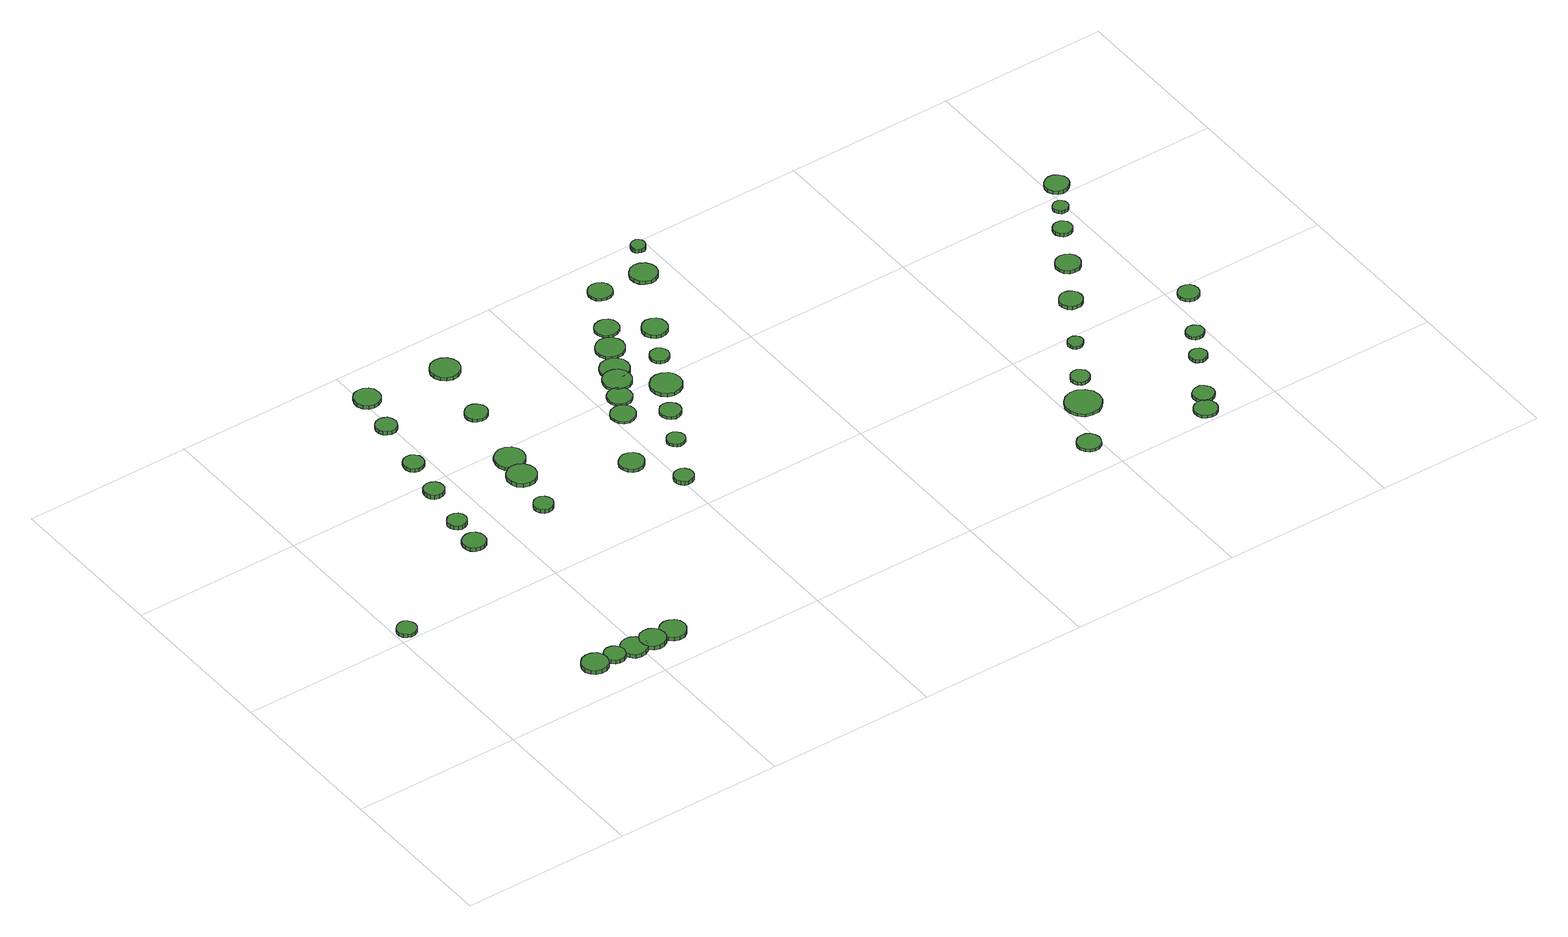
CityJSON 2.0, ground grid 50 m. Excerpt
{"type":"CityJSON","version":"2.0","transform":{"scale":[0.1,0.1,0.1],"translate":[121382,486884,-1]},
"CityObjects":{
"tree1":{"type":"SolitaryVegetationObject","attributes":{"function":"something"},"geometry":[{"type":"MultiSurface","lod":"1","boundaries":[[[0,1,2,3,4,5,6,7,8,9,10,11,12,13,14]],[[15,16,17,18,19,20,21,22,23,24,25,26,27,28,29]],[[0,29,28,1]],[[1,28,27,2]],[[2,27,26,3]],[[3,26,25,4]],[[4,25,24,5]],[[5,24,23,6]],[[6,23,22,7]],[[7,22,21,8]],[[8,21,20,9]],[[9,20,19,10]],[[10,19,18,11]],[[11,18,17,12]],[[12,17,16,13]],[[13,16,15,14]],[[14,15,29,0]]]}]},
"tree2":{"type":"SolitaryVegetationObject","attributes":{"function":"something"},"geometry":[{"type":"MultiSurface","lod":"1","boundaries":[[[30,31,32,33,34,35,36,37,38,39,40,41,42,43,44]],[[45,46,47,48,49,50,51,52,53,54,55,56,57,58,59]],[[30,59,58,31]],[[31,58,57,32]],[[32,57,56,33]],[[33,56,55,34]],[[34,55,54,35]],[[35,54,53,36]],[[36,53,52,37]],[[37,52,51,38]],[[38,51,50,39]],[[39,50,49,40]],[[40,49,48,41]],[[41,48,47,42]],[[42,47,46,43]],[[43,46,45,44]],[[44,45,59,30]]]}]},
"tree3":{"type":"SolitaryVegetationObject","attributes":{"function":"something"},"geometry":[{"type":"MultiSurface","lod":"1","boundaries":[[[60,61,62,63,64,65,66,67,68,69,70,71,72,73,74]],[[75,76,77,78,79,80,81,82,83,84,85,86,87,88,89]],[[60,89,88,61]],[[61,88,87,62]],[[62,87,86,63]],[[63,86,85,64]],[[64,85,84,65]],[[65,84,83,66]],[[66,83,82,67]],[[67,82,81,68]],[[68,81,80,69]],[[69,80,79,70]],[[70,79,78,71]],[[71,78,77,72]],[[72,77,76,73]],[[73,76,75,74]],[[74,75,89,60]]]}]},
"tree4":{"type":"SolitaryVegetationObject","attributes":{"function":"something"},"geometry":[{"type":"MultiSurface","lod":"1","boundaries":[[[90,91,92,93,94,95,96,97,98,99,100,101,102,103,104]],[[105,106,107,108,109,110,111,112,113,114,115,116,117,118,119]],[[90,119,118,91]],[[91,118,117,92]],[[92,117,116,93]],[[93,116,115,94]],[[94,115,114,95]],[[95,114,113,96]],[[96,113,112,97]],[[97,112,111,98]],[[98,111,110,99]],[[99,110,109,100]],[[100,109,108,101]],[[101,108,107,102]],[[102,107,106,103]],[[103,106,105,104]],[[104,105,119,90]]]}]},
"tree5":{"type":"SolitaryVegetationObject","attributes":{"function":"something"},"geometry":[{"type":"MultiSurface","lod":"1","boundaries":[[[120,121,122,123,124,125,126,127,128,129,130,131,132,133,134]],[[135,136,137,138,139,140,141,142,143,144,145,146,147,148,149]],[[120,149,148,121]],[[121,148,147,122]],[[122,147,146,123]],[[123,146,145,124]],[[124,145,144,125]],[[125,144,143,126]],[[126,143,142,127]],[[127,142,141,128]],[[128,141,140,129]],[[129,140,139,130]],[[130,139,138,131]],[[131,138,137,132]],[[132,137,136,133]],[[133,136,135,134]],[[134,135,149,120]]]}]},
"tree6":{"type":"SolitaryVegetationObject","attributes":{"function":"something"},"geometry":[{"type":"MultiSurface","lod":"1","boundaries":[[[150,151,152,153,154,155,156,157,158,159,160,161,162,163,164]],[[165,166,167,168,169,170,171,172,173,174,175,176,177,178,179]],[[150,179,178,151]],[[151,178,177,152]],[[152,177,176,153]],[[153,176,175,154]],[[154,175,174,155]],[[155,174,173,156]],[[156,173,172,157]],[[157,172,171,158]],[[158,171,170,159]],[[159,170,169,160]],[[160,169,168,161]],[[161,168,167,162]],[[162,167,166,163]],[[163,166,165,164]],[[164,165,179,150]]]}]},
"tree7":{"type":"SolitaryVegetationObject","attributes":{"function":"something"},"geometry":[{"type":"MultiSurface","lod":"1","boundaries":[[[180,181,182,183,184,185,186,187,188,189,190,191,192,193,194]],[[195,196,197,198,199,200,201,202,203,204,205,206,207,208,209]],[[180,209,208,181]],[[181,208,207,182]],[[182,207,206,183]],[[183,206,205,184]],[[184,205,204,185]],[[185,204,203,186]],[[186,203,202,187]],[[187,202,201,188]],[[188,201,200,189]],[[189,200,199,190]],[[190,199,198,191]],[[191,198,197,192]],[[192,197,196,193]],[[193,196,195,194]],[[194,195,209,180]]]}]},
"tree8":{"type":"SolitaryVegetationObject","attributes":{"function":"something"},"geometry":[{"type":"MultiSurface","lod":"1","boundaries":[[[210,211,212,213,214,215,216,217,218,219,220,221,222,223,224]],[[225,226,227,228,229,230,231,232,233,234,235,236,237,238,239]],[[210,239,238,211]],[[211,238,237,212]],[[212,237,236,213]],[[213,236,235,214]],[[214,235,234,215]],[[215,234,233,216]],[[216,233,232,217]],[[217,232,231,218]],[[218,231,230,219]],[[219,230,229,220]],[[220,229,228,221]],[[221,228,227,222]],[[222,227,226,223]],[[223,226,225,224]],[[224,225,239,210]]]}]},
"tree9":{"type":"SolitaryVegetationObject","attributes":{"function":"something"},"geometry":[{"type":"MultiSurface","lod":"1","boundaries":[[[240,241,242,243,244,245,246,247,248,249,250,251,252,253,254]],[[255,256,257,258,259,260,261,262,263,264,265,266,267,268,269]],[[240,269,268,241]],[[241,268,267,242]],[[242,267,266,243]],[[243,266,265,244]],[[244,265,264,245]],[[245,264,263,246]],[[246,263,262,247]],[[247,262,261,248]],[[248,261,260,249]],[[249,260,259,250]],[[250,259,258,251]],[[251,258,257,252]],[[252,257,256,253]],[[253,256,255,254]],[[254,255,269,240]]]}]},
"tree10":{"type":"SolitaryVegetationObject","attributes":{"function":"something"},"geometry":[{"type":"MultiSurface","lod":"1","boundaries":[[[270,271,272,273,274,275,276,277,278,279,280,281,282,283,284]],[[285,286,287,288,289,290,291,292,293,294,295,296,297,298,299]],[[270,299,298,271]],[[271,298,297,272]],[[272,297,296,273]],[[273,296,295,274]],[[274,295,294,275]],[[275,294,293,276]],[[276,293,292,277]],[[277,292,291,278]],[[278,291,290,279]],[[279,290,289,280]],[[280,289,288,281]],[[281,288,287,282]],[[282,287,286,283]],[[283,286,285,284]],[[284,285,299,270]]]}]},
"tree11":{"type":"SolitaryVegetationObject","attributes":{"function":"something"},"geometry":[{"type":"MultiSurface","lod":"1","boundaries":[[[300,301,302,303,304,305,306,307,308,309,310,311,312,313,314]],[[315,316,317,318,319,320,321,322,323,324,325,326,327,328,329]],[[300,329,328,301]],[[301,328,327,302]],[[302,327,326,303]],[[303,326,325,304]],[[304,325,324,305]],[[305,324,323,306]],[[306,323,322,307]],[[307,322,321,308]],[[308,321,320,309]],[[309,320,319,310]],[[310,319,318,311]],[[311,318,317,312]],[[312,317,316,313]],[[313,316,315,314]],[[314,315,329,300]]]}]},
"tree12":{"type":"SolitaryVegetationObject","attributes":{"function":"something"},"geometry":[{"type":"MultiSurface","lod":"1","boundaries":[[[330,331,332,333,334,335,336,337,338,339,340,341,342,343,344]],[[345,346,347,348,349,350,351,352,353,354,355,356,357,358,359]],[[330,359,358,331]],[[331,358,357,332]],[[332,357,356,333]],[[333,356,355,334]],[[334,355,354,335]],[[335,354,353,336]],[[336,353,352,337]],[[337,352,351,338]],[[338,351,350,339]],[[339,350,349,340]],[[340,349,348,341]],[[341,348,347,342]],[[342,347,346,343]],[[343,346,345,344]],[[344,345,359,330]]]}]},
"tree13":{"type":"SolitaryVegetationObject","attributes":{"function":"something"},"geometry":[{"type":"MultiSurface","lod":"1","boundaries":[[[360,361,362,363,364,365,366,367,368,369,370,371,372,373,374]],[[375,376,377,378,379,380,381,382,383,384,385,386,387,388,389]],[[360,389,388,361]],[[361,388,387,362]],[[362,387,386,363]],[[363,386,385,364]],[[364,385,384,365]],[[365,384,383,366]],[[366,383,382,367]],[[367,382,381,368]],[[368,381,380,369]],[[369,380,379,370]],[[370,379,378,371]],[[371,378,377,372]],[[372,377,376,373]],[[373,376,375,374]],[[374,375,389,360]]]}]},
"tree14":{"type":"SolitaryVegetationObject","attributes":{"function":"something"},"geometry":[{"type":"MultiSurface","lod":"1","boundaries":[[[390,391,392,393,394,395,396,397,398,399,400,401,402,403,404]],[[405,406,407,408,409,410,411,412,413,414,415,416,417,418,419]],[[390,419,418,391]],[[391,418,417,392]],[[392,417,416,393]],[[393,416,415,394]],[[394,415,414,395]],[[395,414,413,396]],[[396,413,412,397]],[[397,412,411,398]],[[398,411,410,399]],[[399,410,409,400]],[[400,409,408,401]],[[401,408,407,402]],[[402,407,406,403]],[[403,406,405,404]],[[404,405,419,390]]]}]},
"tree15":{"type":"SolitaryVegetationObject","attributes":{"function":"something"},"geometry":[{"type":"MultiSurface","lod":"1","boundaries":[[[420,421,422,423,424,425,426,427,428,429,430,431,432,433,434]],[[435,436,437,438,439,440,441,442,443,444,445,446,447,448,449]],[[420,449,448,421]],[[421,448,447,422]],[[422,447,446,423]],[[423,446,445,424]],[[424,445,444,425]],[[425,444,443,426]],[[426,443,442,427]],[[427,442,441,428]],[[428,441,440,429]],[[429,440,439,430]],[[430,439,438,431]],[[431,438,437,432]],[[432,437,436,433]],[[433,436,435,434]],[[434,435,449,420]]]}]},
"tree16":{"type":"SolitaryVegetationObject","attributes":{"function":"something"},"geometry":[{"type":"MultiSurface","lod":"1","boundaries":[[[450,451,452,453,454,455,456,457,458,459,460,461,462,463,464]],[[465,466,467,468,469,470,471,472,473,474,475,476,477,478,479]],[[450,479,478,451]],[[451,478,477,452]],[[452,477,476,453]],[[453,476,475,454]],[[454,475,474,455]],[[455,474,473,456]],[[456,473,472,457]],[[457,472,471,458]],[[458,471,470,459]],[[459,470,469,460]],[[460,469,468,461]],[[461,468,467,462]],[[462,467,466,463]],[[463,466,465,464]],[[464,465,479,450]]]}]},
"tree17":{"type":"SolitaryVegetationObject","attributes":{"function":"something"},"geometry":[{"type":"MultiSurface","lod":"1","boundaries":[[[480,481,482,483,484,485,486,487,488,489,490,491,492,493,494]],[[495,496,497,498,499,500,501,502,503,504,505,506,507,508,509]],[[480,509,508,481]],[[481,508,507,482]],[[482,507,506,483]],[[483,506,505,484]],[[484,505,504,485]],[[485,504,503,486]],[[486,503,502,487]],[[487,502,501,488]],[[488,501,500,489]],[[489,500,499,490]],[[490,499,498,491]],[[491,498,497,492]],[[492,497,496,493]],[[493,496,495,494]],[[494,495,509,480]]]}]},
"tree18":{"type":"SolitaryVegetationObject","attributes":{"function":"something"},"geometry":[{"type":"MultiSurface","lod":"1","boundaries":[[[510,511,512,513,514,515,516,517,518,519,520,521,522,523,524]],[[525,526,527,528,529,530,531,532,533,534,535,536,537,538,539]],[[510,539,538,511]],[[511,538,537,512]],[[512,537,536,513]],[[513,536,535,514]],[[514,535,534,515]],[[515,534,533,516]],[[516,533,532,517]],[[517,532,531,518]],[[518,531,530,519]],[[519,530,529,520]],[[520,529,528,521]],[[521,528,527,522]],[[522,527,526,523]],[[523,526,525,524]],[[524,525,539,510]]]}]},
"tree19":{"type":"SolitaryVegetationObject","attributes":{"function":"something"},"geometry":[{"type":"MultiSurface","lod":"1","boundaries":[[[540,541,542,543,544,545,546,547,548,549,550,551,552,553,554]],[[555,556,557,558,559,560,561,562,563,564,565,566,567,568,569]],[[540,569,568,541]],[[541,568,567,542]],[[542,567,566,543]],[[543,566,565,544]],[[544,565,564,545]],[[545,564,563,546]],[[546,563,562,547]],[[547,562,561,548]],[[548,561,560,549]],[[549,560,559,550]],[[550,559,558,551]],[[551,558,557,552]],[[552,557,556,553]],[[553,556,555,554]],[[554,555,569,540]]]}]},
"tree20":{"type":"SolitaryVegetationObject","attributes":{"function":"something"},"geometry":[{"type":"MultiSurface","lod":"1","boundaries":[[[570,571,572,573,574,575,576,577,578,579,580,581,582,583,584]],[[585,586,587,588,589,590,591,592,593,594,595,596,597,598,599]],[[570,599,598,571]],[[571,598,597,572]],[[572,597,596,573]],[[573,596,595,574]],[[574,595,594,575]],[[575,594,593,576]],[[576,593,592,577]],[[577,592,591,578]],[[578,591,590,579]],[[579,590,589,580]],[[580,589,588,581]],[[581,588,587,582]],[[582,587,586,583]],[[583,586,585,584]],[[584,585,599,570]]]}]},
"tree21":{"type":"SolitaryVegetationObject","attributes":{"function":"something"},"geometry":[{"type":"MultiSurface","lod":"1","boundaries":[[[600,601,602,603,604,605,606,607,608,609,610,611,612,613,614]],[[615,616,617,618,619,620,621,622,623,624,625,626,627,628,629]],[[600,629,628,601]],[[601,628,627,602]],[[602,627,626,603]],[[603,626,625,604]],[[604,625,624,605]],[[605,624,623,606]],[[606,623,622,607]],[[607,622,621,608]],[[608,621,620,609]],[[609,620,619,610]],[[610,619,618,611]],[[611,618,617,612]],[[612,617,616,613]],[[613,616,615,614]],[[614,615,629,600]]]}]},
"tree22":{"type":"SolitaryVegetationObject","attributes":{"function":"something"},"geometry":[{"type":"MultiSurface","lod":"1","boundaries":[[[630,631,632,633,634,635,636,637,638,639,640,641,642,643,644]],[[645,646,647,648,649,650,651,652,653,654,655,656,657,658,659]],[[630,659,658,631]],[[631,658,657,632]],[[632,657,656,633]],[[633,656,655,634]],[[634,655,654,635]],[[635,654,653,636]],[[636,653,652,637]],[[637,652,651,638]],[[638,651,650,639]],[[639,650,649,640]],[[640,649,648,641]],[[641,648,647,642]],[[642,647,646,643]],[[643,646,645,644]],[[644,645,659,630]]]}]},
"tree23":{"type":"SolitaryVegetationObject","attributes":{"function":"something"},"geometry":[{"type":"MultiSurface","lod":"1","boundaries":[[[660,661,662,663,664,665,666,667,668,669,670,671,672,673,674]],[[675,676,677,678,679,680,681,682,683,684,685,686,687,688,689]],[[660,689,688,661]],[[661,688,687,662]],[[662,687,686,663]],[[663,686,685,664]],[[664,685,684,665]],[[665,684,683,666]],[[666,683,682,667]],[[667,682,681,668]],[[668,681,680,669]],[[669,680,679,670]],[[670,679,678,671]],[[671,678,677,672]],[[672,677,676,673]],[[673,676,675,674]],[[674,675,689,660]]]}]},
"tree24":{"type":"SolitaryVegetationObject","attributes":{"function":"something"},"geometry":[{"type":"MultiSurface","lod":"1","boundaries":[[[690,691,692,693,694,695,696,697,698,699,700,701,702,703,704]],[[705,706,707,708,709,710,711,712,713,714,715,716,717,718,719]],[[690,719,718,691]],[[691,718,717,692]],[[692,717,716,693]],[[693,716,715,694]],[[694,715,714,695]],[[695,714,713,696]],[[696,713,712,697]],[[697,712,711,698]],[[698,711,710,699]],[[699,710,709,700]],[[700,709,708,701]],[[701,708,707,702]],[[702,707,706,703]],[[703,706,705,704]],[[704,705,719,690]]]}]},
"tree25":{"type":"SolitaryVegetationObject","attributes":{"function":"something"},"geometry":[{"type":"MultiSurface","lod":"1","boundaries":[[[720,721,722,723,724,725,726,727,728,729,730,731,732,733,734]],[[735,736,737,738,739,740,741,742,743,744,745,746,747,748,749]],[[720,749,748,721]],[[721,748,747,722]],[[722,747,746,723]],[[723,746,745,724]],[[724,745,744,725]],[[725,744,743,726]],[[726,743,742,727]],[[727,742,741,728]],[[728,741,740,729]],[[729,740,739,730]],[[730,739,738,731]],[[731,738,737,732]],[[732,737,736,733]],[[733,736,735,734]],[[734,735,749,720]]]}]},
"tree26":{"type":"SolitaryVegetationObject","attributes":{"function":"something"},"geometry":[{"type":"MultiSurface","lod":"1","boundaries":[[[750,751,752,753,754,755,756,757,758,759,760,761,762,763,764]],[[765,766,767,768,769,770,771,772,773,774,775,776,777,778,779]],[[750,779,778,751]],[[751,778,777,752]],[[752,777,776,753]],[[753,776,775,754]],[[754,775,774,755]],[[755,774,773,756]],[[756,773,772,757]],[[757,772,771,758]],[[758,771,770,759]],[[759,770,769,760]],[[760,769,768,761]],[[761,768,767,762]],[[762,767,766,763]],[[763,766,765,764]],[[764,765,779,750]]]}]},
"tree27":{"type":"SolitaryVegetationObject","attributes":{"function":"something"},"geometry":[{"type":"MultiSurface","lod":"1","boundaries":[[[780,781,782,783,784,785,786,787,788,789,790,791,792,793,794]],[[795,796,797,798,799,800,801,802,803,804,805,806,807,808,809]],[[780,809,808,781]],[[781,808,807,782]],[[782,807,806,783]],[[783,806,805,784]],[[784,805,804,785]],[[785,804,803,786]],[[786,803,802,787]],[[787,802,801,788]],[[788,801,800,789]],[[789,800,799,790]],[[790,799,798,791]],[[791,798,797,792]],[[792,797,796,793]],[[793,796,795,794]],[[794,795,809,780]]]}]},
"tree28":{"type":"SolitaryVegetationObject","attributes":{"function":"something"},"geometry":[{"type":"MultiSurface","lod":"1","boundaries":[[[810,811,812,813,814,815,816,817,818,819,820,821,822,823,824]],[[825,826,827,828,829,830,831,832,833,834,835,836,837,838,839]],[[810,839,838,811]],[[811,838,837,812]],[[812,837,836,813]],[[813,836,835,814]],[[814,835,834,815]],[[815,834,833,816]],[[816,833,832,817]],[[817,832,831,818]],[[818,831,830,819]],[[819,830,829,820]],[[820,829,828,821]],[[821,828,827,822]],[[822,827,826,823]],[[823,826,825,824]],[[824,825,839,810]]]}]},
"tree29":{"type":"SolitaryVegetationObject","attributes":{"function":"something"},"geometry":[{"type":"MultiSurface","lod":"1","boundaries":[[[840,841,842,843,844,845,846,847,848,849,850,851,852,853,854]],[[855,856,857,858,859,860,861,862,863,864,865,866,867,868,869]],[[840,869,868,841]],[[841,868,867,842]],[[842,867,866,843]],[[843,866,865,844]],[[844,865,864,845]],[[845,864,863,846]],[[846,863,862,847]],[[847,862,861,848]],[[848,861,860,849]],[[849,860,859,850]],[[850,859,858,851]],[[851,858,857,852]],[[852,857,856,853]],[[853,856,855,854]],[[854,855,869,840]]]}]},
"tree30":{"type":"SolitaryVegetationObject","attributes":{"function":"something"},"geometry":[{"type":"MultiSurface","lod":"1","boundaries":[[[870,871,872,873,874,875,876,877,878,879,880,881,882,883,884]],[[885,886,887,888,889,890,891,892,893,894,895,896,897,898,899]],[[870,899,898,871]],[[871,898,897,872]],[[872,897,896,873]],[[873,896,895,874]],[[874,895,894,875]],[[875,894,893,876]],[[876,893,892,877]],[[877,892,891,878]],[[878,891,890,879]],[[879,890,889,880]],[[880,889,888,881]],[[881,888,887,882]],[[882,887,886,883]],[[883,886,885,884]],[[884,885,899,870]]]}]},
"tree31":{"type":"SolitaryVegetationObject","attributes":{"function":"something"},"geometry":[{"type":"MultiSurface","lod":"1","boundaries":[[[900,901,902,903,904,905,906,907,908,909,910,911,912,913,914]],[[915,916,917,918,919,920,921,922,923,924,925,926,927,928,929]],[[900,929,928,901]],[[901,928,927,902]],[[902,927,926,903]],[[903,926,925,904]],[[904,925,924,905]],[[905,924,923,906]],[[906,923,922,907]],[[907,922,921,908]],[[908,921,920,909]],[[909,920,919,910]],[[910,919,918,911]],[[911,918,917,912]],[[912,917,916,913]],[[913,916,915,914]],[[914,915,929,900]]]}]},
"tree32":{"type":"SolitaryVegetationObject","attributes":{"function":"something"},"geometry":[{"type":"MultiSurface","lod":"1","boundaries":[[[930,931,932,933,934,935,936,937,938,939,940,941,942,943,944]],[[945,946,947,948,949,950,951,952,953,954,955,956,957,958,959]],[[930,959,958,931]],[[931,958,957,932]],[[932,957,956,933]],[[933,956,955,934]],[[934,955,954,935]],[[935,954,953,936]],[[936,953,952,937]],[[937,952,951,938]],[[938,951,950,939]],[[939,950,949,940]],[[940,949,948,941]],[[941,948,947,942]],[[942,947,946,943]],[[943,946,945,944]],[[944,945,959,930]]]}]},
"tree33":{"type":"SolitaryVegetationObject","attributes":{"function":"something"},"geometry":[{"type":"MultiSurface","lod":"1","boundaries":[[[960,961,962,963,964,965,966,967,968,969,970,971,972,973,974]],[[975,976,977,978,979,980,981,982,983,984,985,986,987,988,989]],[[960,989,988,961]],[[961,988,987,962]],[[962,987,986,963]],[[963,986,985,964]],[[964,985,984,965]],[[965,984,983,966]],[[966,983,982,967]],[[967,982,981,968]],[[968,981,980,969]],[[969,980,979,970]],[[970,979,978,971]],[[971,978,977,972]],[[972,977,976,973]],[[973,976,975,974]],[[974,975,989,960]]]}]},
"tree34":{"type":"SolitaryVegetationObject","attributes":{"function":"something"},"geometry":[{"type":"MultiSurface","lod":"1","boundaries":[[[990,991,992,993,994,995,996,997,998,999,1000,1001,1002,1003,1004]],[[1005,1006,1007,1008,1009,1010,1011,1012,1013,1014,1015,1016,1017,1018,1019]],[[990,1019,1018,991]],[[991,1018,1017,992]],[[992,1017,1016,993]],[[993,1016,1015,994]],[[994,1015,1014,995]],[[995,1014,1013,996]],[[996,1013,1012,997]],[[997,1012,1011,998]],[[998,1011,1010,999]],[[999,1010,1009,1000]],[[1000,1009,1008,1001]],[[1001,1008,1007,1002]],[[1002,1007,1006,1003]],[[1003,1006,1005,1004]],[[1004,1005,1019,990]]]}]},
"tree35":{"type":"SolitaryVegetationObject","attributes":{"function":"something"},"geometry":[{"type":"MultiSurface","lod":"1","boundaries":[[[1020,1021,1022,1023,1024,1025,1026,1027,1028,1029,1030,1031,1032,1033,1034]],[[1035,1036,1037,1038,1039,1040,1041,1042,1043,1044,1045,1046,1047,1048,1049]],[[1020,1049,1048,1021]],[[1021,1048,1047,1022]],[[1022,1047,1046,1023]],[[1023,1046,1045,1024]],[[1024,1045,1044,1025]],[[1025,1044,1043,1026]],[[1026,1043,1042,1027]],[[1027,1042,1041,1028]],[[1028,1041,1040,1029]],[[1029,1040,1039,1030]],[[1030,1039,1038,1031]],[[1031,1038,1037,1032]],[[1032,1037,1036,1033]],[[1033,1036,1035,1034]],[[1034,1035,1049,1020]]]}]},
"tree36":{"type":"SolitaryVegetationObject","attributes":{"function":"something"},"geometry":[{"type":"MultiSurface","lod":"1","boundaries":[[[1050,1051,1052,1053,1054,1055,1056,1057,1058,1059,1060,1061,1062,1063,1064]],[[1065,1066,1067,1068,1069,1070,1071,1072,1073,1074,1075,1076,1077,1078,1079]],[[1050,1079,1078,1051]],[[1051,1078,1077,1052]],[[1052,1077,1076,1053]],[[1053,1076,1075,1054]],[[1054,1075,1074,1055]],[[1055,1074,1073,1056]],[[1056,1073,1072,1057]],[[1057,1072,1071,1058]],[[1058,1071,1070,1059]],[[1059,1070,1069,1060]],[[1060,1069,1068,1061]],[[1061,1068,1067,1062]],[[1062,1067,1066,1063]],[[1063,1066,1065,1064]],[[1064,1065,1079,1050]]]}]},
"tree37":{"type":"SolitaryVegetationObject","attributes":{"function":"something"},"geometry":[{"type":"MultiSurface","lod":"1","boundaries":[[[1080,1081,1082,1083,1084,1085,1086,1087,1088,1089,1090,1091,1092,1093,1094]],[[1095,1096,1097,1098,1099,1100,1101,1102,1103,1104,1105,1106,1107,1108,1109]],[[1080,1109,1108,1081]],[[1081,1108,1107,1082]],[[1082,1107,1106,1083]],[[1083,1106,1105,1084]],[[1084,1105,1104,1085]],[[1085,1104,1103,1086]],[[1086,1103,1102,1087]],[[1087,1102,1101,1088]],[[1088,1101,1100,1089]],[[1089,1100,1099,1090]],[[1090,1099,1098,1091]],[[1091,1098,1097,1092]],[[1092,1097,1096,1093]],[[1093,1096,1095,1094]],[[1094,1095,1109,1080]]]}]},
"tree38":{"type":"SolitaryVegetationObject","attributes":{"function":"something"},"geometry":[{"type":"MultiSurface","lod":"1","boundaries":[[[1110,1111,1112,1113,1114,1115,1116,1117,1118,1119,1120,1121,1122,1123,1124]],[[1125,1126,1127,1128,1129,1130,1131,1132,1133,1134,1135,1136,1137,1138,1139]],[[1110,1139,1138,1111]],[[1111,1138,1137,1112]],[[1112,1137,1136,1113]],[[1113,1136,1135,1114]],[[1114,1135,1134,1115]],[[1115,1134,1133,1116]],[[1116,1133,1132,1117]],[[1117,1132,1131,1118]],[[1118,1131,1130,1119]],[[1119,1130,1129,1120]],[[1120,1129,1128,1121]],[[1121,1128,1127,1122]],[[1122,1127,1126,1123]],[[1123,1126,1125,1124]],[[1124,1125,1139,1110]]]}]},
"tree39":{"type":"SolitaryVegetationObject","attributes":{"function":"something"},"geometry":[{"type":"MultiSurface","lod":"1","boundaries":[[[1140,1141,1142,1143,1144,1145,1146,1147,1148,1149,1150,1151,1152,1153,1154]],[[1155,1156,1157,1158,1159,1160,1161,1162,1163,1164,1165,1166,1167,1168,1169]],[[1140,1169,1168,1141]],[[1141,1168,1167,1142]],[[1142,1167,1166,1143]],[[1143,1166,1165,1144]],[[1144,1165,1164,1145]],[[1145,1164,1163,1146]],[[1146,1163,1162,1147]],[[1147,1162,1161,1148]],[[1148,1161,1160,1149]],[[1149,1160,1159,1150]],[[1150,1159,1158,1151]],[[1151,1158,1157,1152]],[[1152,1157,1156,1153]],[[1153,1156,1155,1154]],[[1154,1155,1169,1140]]]}]},
"tree40":{"type":"SolitaryVegetationObject","attributes":{"function":"something"},"geometry":[{"type":"MultiSurface","lod":"1","boundaries":[[[1170,1171,1172,1173,1174,1175,1176,1177,1178,1179,1180,1181,1182,1183,1184]],[[1185,1186,1187,1188,1189,1190,1191,1192,1193,1194,1195,1196,1197,1198,1199]],[[1170,1199,1198,1171]],[[1171,1198,1197,1172]],[[1172,1197,1196,1173]],[[1173,1196,1195,1174]],[[1174,1195,1194,1175]],[[1175,1194,1193,1176]],[[1176,1193,1192,1177]],[[1177,1192,1191,1178]],[[1178,1191,1190,1179]],[[1179,1190,1189,1180]],[[1180,1189,1188,1181]],[[1181,1188,1187,1182]],[[1182,1187,1186,1183]],[[1183,1186,1185,1184]],[[1184,1185,1199,1170]]]}]},
"tree41":{"type":"SolitaryVegetationObject","attributes":{"function":"something"},"geometry":[{"type":"MultiSurface","lod":"1","boundaries":[[[1200,1201,1202,1203,1204,1205,1206,1207,1208,1209,1210,1211,1212,1213,1214]],[[1215,1216,1217,1218,1219,1220,1221,1222,1223,1224,1225,1226,1227,1228,1229]],[[1200,1229,1228,1201]],[[1201,1228,1227,1202]],[[1202,1227,1226,1203]],[[1203,1226,1225,1204]],[[1204,1225,1224,1205]],[[1205,1224,1223,1206]],[[1206,1223,1222,1207]],[[1207,1222,1221,1208]],[[1208,1221,1220,1209]],[[1209,1220,1219,1210]],[[1210,1219,1218,1211]],[[1211,1218,1217,1212]],[[1212,1217,1216,1213]],[[1213,1216,1215,1214]],[[1214,1215,1229,1200]]]}]},
"tree42":{"type":"SolitaryVegetationObject","attributes":{"function":"something"},"geometry":[{"type":"MultiSurface","lod":"1","boundaries":[[[1230,1231,1232,1233,1234,1235,1236,1237,1238,1239,1240,1241,1242,1243,1244]],[[1245,1246,1247,1248,1249,1250,1251,1252,1253,1254,1255,1256,1257,1258,1259]],[[1230,1259,1258,1231]],[[1231,1258,1257,1232]],[[1232,1257,1256,1233]],[[1233,1256,1255,1234]],[[1234,1255,1254,1235]],[[1235,1254,1253,1236]],[[1236,1253,1252,1237]],[[1237,1252,1251,1238]],[[1238,1251,1250,1239]],[[1239,1250,1249,1240]],[[1240,1249,1248,1241]],[[1241,1248,1247,1242]],[[1242,1247,1246,1243]],[[1243,1246,1245,1244]],[[1244,1245,1259,1230]]]}]},
"tree43":{"type":"SolitaryVegetationObject","attributes":{"function":"something"},"geometry":[{"type":"MultiSurface","lod":"1","boundaries":[[[1260,1261,1262,1263,1264,1265,1266,1267,1268,1269,1270,1271,1272,1273,1274]],[[1275,1276,1277,1278,1279,1280,1281,1282,1283,1284,1285,1286,1287,1288,1289]],[[1260,1289,1288,1261]],[[1261,1288,1287,1262]],[[1262,1287,1286,1263]],[[1263,1286,1285,1264]],[[1264,1285,1284,1265]],[[1265,1284,1283,1266]],[[1266,1283,1282,1267]],[[1267,1282,1281,1268]],[[1268,1281,1280,1269]],[[1269,1280,1279,1270]],[[1270,1279,1278,1271]],[[1271,1278,1277,1272]],[[1272,1277,1276,1273]],[[1273,1276,1275,1274]],[[1274,1275,1289,1260]]]}]},
"tree44":{"type":"SolitaryVegetationObject","attributes":{"function":"something"},"geometry":[{"type":"MultiSurface","lod":"1","boundaries":[[[1290,1291,1292,1293,1294,1295,1296,1297,1298,1299,1300,1301,1302,1303,1304]],[[1305,1306,1307,1308,1309,1310,1311,1312,1313,1314,1315,1316,1317,1318,1319]],[[1290,1319,1318,1291]],[[1291,1318,1317,1292]],[[1292,1317,1316,1293]],[[1293,1316,1315,1294]],[[1294,1315,1314,1295]],[[1295,1314,1313,1296]],[[1296,1313,1312,1297]],[[1297,1312,1311,1298]],[[1298,1311,1310,1299]],[[1299,1310,1309,1300]],[[1300,1309,1308,1301]],[[1301,1308,1307,1302]],[[1302,1307,1306,1303]],[[1303,1306,1305,1304]],[[1304,1305,1319,1290]]]}]},
"tree45":{"type":"SolitaryVegetationObject","attributes":{"function":"something"},"geometry":[{"type":"MultiSurface","lod":"1","boundaries":[[[1320,1321,1322,1323,1324,1325,1326,1327,1328,1329,1330,1331,1332,1333,1334]],[[1335,1336,1337,1338,1339,1340,1341,1342,1343,1344,1345,1346,1347,1348,1349]],[[1320,1349,1348,1321]],[[1321,1348,1347,1322]],[[1322,1347,1346,1323]],[[1323,1346,1345,1324]],[[1324,1345,1344,1325]],[[1325,1344,1343,1326]],[[1326,1343,1342,1327]],[[1327,1342,1341,1328]],[[1328,1341,1340,1329]],[[1329,1340,1339,1330]],[[1330,1339,1338,1331]],[[1331,1338,1337,1332]],[[1332,1337,1336,1333]],[[1333,1336,1335,1334]],[[1334,1335,1349,1320]]]}]},
"tree46":{"type":"SolitaryVegetationObject","attributes":{"function":"something"},"geometry":[{"type":"MultiSurface","lod":"1","boundaries":[[[1350,1351,1352,1353,1354,1355,1356,1357,1358,1359,1360,1361,1362,1363,1364]],[[1365,1366,1367,1368,1369,1370,1371,1372,1373,1374,1375,1376,1377,1378,1379]],[[1350,1379,1378,1351]],[[1351,1378,1377,1352]],[[1352,1377,1376,1353]],[[1353,1376,1375,1354]],[[1354,1375,1374,1355]],[[1355,1374,1373,1356]],[[1356,1373,1372,1357]],[[1357,1372,1371,1358]],[[1358,1371,1370,1359]],[[1359,1370,1369,1360]],[[1360,1369,1368,1361]],[[1361,1368,1367,1362]],[[1362,1367,1366,1363]],[[1363,1366,1365,1364]],[[1364,1365,1379,1350]]]}]},
"tree47":{"type":"SolitaryVegetationObject","attributes":{"function":"something"},"geometry":[{"type":"MultiSurface","lod":"1","boundaries":[[[1380,1381,1382,1383,1384,1385,1386,1387,1388,1389,1390,1391,1392,1393,1394]],[[1395,1396,1397,1398,1399,1400,1401,1402,1403,1404,1405,1406,1407,1408,1409]],[[1380,1409,1408,1381]],[[1381,1408,1407,1382]],[[1382,1407,1406,1383]],[[1383,1406,1405,1384]],[[1384,1405,1404,1385]],[[1385,1404,1403,1386]],[[1386,1403,1402,1387]],[[1387,1402,1401,1388]],[[1388,1401,1400,1389]],[[1389,1400,1399,1390]],[[1390,1399,1398,1391]],[[1391,1398,1397,1392]],[[1392,1397,1396,1393]],[[1393,1396,1395,1394]],[[1394,1395,1409,1380]]]}]}
},
"vertices":[
[66,535,17],[63,546,17],[56,556,17],[46,562,17],[34,563,17],[23,559,17],[14,551,17],[9,541,17],[9,529,17],[14,518,17],[23,510,17],[34,506,17],[46,507,17],[56,513,17],[63,523,17],[63,523,6],[56,513,6],[46,507,6],[34,506,6],[23,510,6],[14,518,6],[9,529,6],[9,541,6],[14,551,6],[23,559,6],[34,563,6],[46,562,6],[56,556,6],[63,546,6],[66,535,6],
[392,116,27],[389,132,27],[380,145,27],[366,152,27],[350,154,27],[335,149,27],[324,139,27],[317,124,27],[317,108,27],[324,94,27],[335,83,27],[350,79,27],[366,80,27],[380,88,27],[389,101,27],[389,101,14],[380,88,14],[366,80,14],[350,79,14],[335,83,14],[324,94,14],[317,108,14],[317,124,14],[324,139,14],[335,149,14],[350,154,14],[366,152,14],[380,145,14],[389,132,14],[392,116,14],
[450,117,25],[447,130,25],[440,140,25],[429,146,25],[416,148,25],[404,144,25],[394,135,25],[389,123,25],[389,111,25],[394,99,25],[404,90,25],[416,86,25],[429,88,25],[440,94,25],[447,104,25],[447,104,13],[440,94,13],[429,88,13],[416,86,13],[404,90,13],[394,99,13],[389,111,13],[389,123,13],[394,135,13],[404,144,13],[416,148,13],[429,146,13],[440,140,13],[447,130,13],[450,117,13],
[518,113,24],[515,129,24],[506,141,24],[492,149,24],[476,151,24],[461,146,24],[450,136,24],[443,121,24],[443,105,24],[450,91,24],[461,80,24],[476,75,24],[492,77,24],[506,85,24],[515,98,24],[515,98,12],[506,85,12],[492,77,12],[476,75,12],[461,80,12],[450,91,12],[443,105,12],[443,121,12],[450,136,12],[461,146,12],[476,151,12],[492,149,12],[506,141,12],[515,129,12],[518,113,12],
[578,112,25],[575,127,25],[566,140,25],[552,148,25],[536,149,25],[521,145,25],[510,134,25],[503,120,25],[503,104,25],[510,89,25],[521,79,25],[536,74,25],[552,76,25],[566,84,25],[575,96,25],[575,96,12],[566,84,12],[552,76,12],[536,74,12],[521,79,12],[510,89,12],[503,104,12],[503,120,12],[510,134,12],[521,145,12],[536,149,12],[552,148,12],[566,140,12],[575,127,12],[578,112,12],
[424,718,27],[421,732,27],[413,743,27],[401,750,27],[387,751,27],[374,747,27],[363,738,27],[358,725,27],[358,711,27],[363,698,27],[374,689,27],[387,685,27],[401,686,27],[413,693,27],[421,704,27],[421,704,15],[413,693,15],[401,686,15],[387,685,15],[374,689,15],[363,698,15],[358,711,15],[358,725,15],[363,738,15],[374,747,15],[387,751,15],[401,750,15],[413,743,15],[421,732,15],[424,718,15],
[645,112,23],[642,128,23],[632,141,23],[619,148,23],[603,150,23],[588,145,23],[576,135,23],[570,120,23],[570,104,23],[576,90,23],[588,80,23],[603,75,23],[619,76,23],[632,84,23],[642,97,23],[642,97,11],[632,84,11],[619,76,11],[603,75,11],[588,80,11],[576,90,11],[570,104,11],[570,120,11],[576,135,11],[588,145,11],[603,150,11],[619,148,11],[632,141,11],[642,128,11],[645,112,11],
[434,818,23],[432,829,23],[425,839,23],[415,845,23],[403,846,23],[392,842,23],[384,834,23],[379,824,23],[379,812,23],[384,802,23],[392,794,23],[403,790,23],[415,792,23],[425,797,23],[432,807,23],[432,807,10],[425,797,10],[415,792,10],[403,790,10],[392,794,10],[384,802,10],[379,812,10],[379,824,10],[384,834,10],[392,842,10],[403,846,10],[415,845,10],[425,839,10],[432,829,10],[434,818,10],
[464,964,19],[462,975,19],[455,985,19],[444,991,19],[432,993,19],[420,989,19],[411,981,19],[407,970,19],[407,958,19],[411,947,19],[420,938,19],[432,935,19],[444,936,19],[455,942,19],[462,952,19],[462,952,6],[455,942,6],[444,936,6],[432,935,6],[420,938,6],[411,947,6],[407,958,6],[407,970,6],[411,981,6],[420,989,6],[432,993,6],[444,991,6],[455,985,6],[462,975,6],[464,964,6],
[488,1088,17],[486,1100,17],[478,1110,17],[468,1117,17],[455,1118,17],[443,1114,17],[434,1106,17],[429,1094,17],[429,1082,17],[434,1070,17],[443,1062,17],[455,1058,17],[468,1060,17],[478,1066,17],[486,1076,17],[486,1076,6],[478,1066,6],[468,1060,6],[455,1058,6],[443,1062,6],[434,1070,6],[429,1082,6],[429,1094,6],[434,1106,6],[443,1114,6],[455,1118,6],[468,1117,6],[478,1110,6],[486,1100,6],[488,1088,6],
[663,741,23],[660,752,23],[653,762,23],[643,768,23],[631,769,23],[620,765,23],[612,757,23],[607,747,23],[607,735,23],[612,724,23],[620,716,23],[631,713,23],[643,714,23],[653,720,23],[660,729,23],[660,729,10],[653,720,10],[643,714,10],[631,713,10],[620,716,10],[612,724,10],[607,735,10],[607,747,10],[612,757,10],[620,765,10],[631,769,10],[643,768,10],[653,762,10],[660,752,10],[663,741,10],
[520,1257,18],[517,1269,18],[510,1280,18],[499,1286,18],[486,1287,18],[474,1284,18],[465,1275,18],[460,1263,18],[460,1251,18],[465,1239,18],[474,1231,18],[486,1227,18],[499,1228,18],[510,1234,18],[517,1245,18],[517,1245,6],[510,1234,6],[499,1228,6],[486,1227,6],[474,1231,6],[465,1239,6],[460,1251,6],[460,1263,6],[465,1275,6],[474,1284,6],[486,1287,6],[499,1286,6],[510,1280,6],[517,1269,6],[520,1257,6],
[704,878,19],[700,895,19],[690,909,19],[674,918,19],[657,920,19],[640,914,19],[627,903,19],[620,886,19],[620,869,19],[627,852,19],[640,841,19],[657,835,19],[674,837,19],[690,846,19],[700,860,19],[700,860,7],[690,846,7],[674,837,7],[657,835,7],[640,841,7],[627,852,7],[620,869,7],[620,886,7],[627,903,7],[640,914,7],[657,920,7],[674,918,7],[690,909,7],[700,895,7],[704,878,7],
[554,1381,17],[551,1397,17],[542,1410,17],[528,1418,17],[512,1419,17],[497,1415,17],[485,1404,17],[479,1389,17],[479,1374,17],[485,1359,17],[497,1348,17],[512,1343,17],[528,1345,17],[542,1353,17],[551,1366,17],[551,1366,6],[542,1353,6],[528,1345,6],[512,1343,6],[497,1348,6],[485,1359,6],[479,1374,6],[479,1389,6],[485,1404,6],[497,1415,6],[512,1419,6],[528,1418,6],[542,1410,6],[551,1397,6],[554,1381,6],
[721,954,17],[717,972,17],[707,987,17],[691,996,17],[673,998,17],[656,992,17],[642,980,17],[635,963,17],[635,945,17],[642,928,17],[656,916,17],[673,911,17],[691,913,17],[707,922,17],[717,936,17],[717,936,6],[707,922,6],[691,913,6],[673,911,6],[656,916,6],[642,928,6],[635,945,6],[635,963,6],[642,980,6],[656,992,6],[673,998,6],[691,996,6],[707,987,6],[717,972,6],[721,954,6],
[750,1163,16],[747,1176,16],[739,1187,16],[727,1194,16],[714,1196,16],[701,1191,16],[691,1182,16],[685,1170,16],[685,1156,16],[691,1144,16],[701,1135,16],[714,1131,16],[727,1132,16],[739,1139,16],[747,1150,16],[747,1150,6],[739,1139,6],[727,1132,6],[714,1131,6],[701,1135,6],[691,1144,6],[685,1156,6],[685,1170,6],[691,1182,6],[701,1191,6],[714,1196,6],[727,1194,6],[739,1187,6],[747,1176,6],[750,1163,6],
[968,752,17],[965,767,17],[956,779,17],[943,786,17],[928,788,17],[914,783,17],[903,773,17],[897,760,17],[897,745,17],[903,731,17],[914,721,17],[928,717,17],[943,718,17],[956,726,17],[965,738,17],[965,738,7],[956,726,7],[943,718,7],[928,717,7],[914,721,7],[903,731,7],[897,745,7],[897,760,7],[903,773,7],[914,783,7],[928,788,7],[943,786,7],[956,779,7],[965,767,7],[968,752,7],
[799,1360,17],[795,1377,17],[785,1391,17],[770,1400,17],[752,1402,17],[735,1397,17],[722,1385,17],[715,1369,17],[715,1351,17],[722,1335,17],[735,1323,17],[752,1317,17],[770,1319,17],[785,1328,17],[795,1342,17],[795,1342,6],[785,1328,6],[770,1319,6],[752,1317,6],[735,1323,6],[722,1335,6],[715,1351,6],[715,1369,6],[722,1385,6],[735,1397,6],[752,1402,6],[770,1400,6],[785,1391,6],[795,1377,6],[799,1360,6],
[1034,618,23],[1032,629,23],[1025,639,23],[1015,645,23],[1003,646,23],[992,642,23],[984,635,23],[979,624,23],[979,612,23],[984,602,23],[992,594,23],[1003,590,23],[1015,592,23],[1025,597,23],[1032,607,23],[1032,607,10],[1025,597,10],[1015,592,10],[1003,590,10],[992,594,10],[984,602,10],[979,612,10],[979,624,10],[984,635,10],[992,642,10],[1003,646,10],[1015,645,10],[1025,639,10],[1032,629,10],[1034,618,10],
[1068,931,14],[1065,945,14],[1056,957,14],[1043,965,14],[1028,966,14],[1014,962,14],[1003,952,14],[997,938,14],[997,923,14],[1003,910,14],[1014,900,14],[1028,895,14],[1043,897,14],[1056,904,14],[1065,916,14],[1065,916,7],[1056,904,7],[1043,897,7],[1028,895,7],[1014,900,7],[1003,910,7],[997,923,7],[997,938,7],[1003,952,7],[1014,962,7],[1028,966,7],[1043,965,7],[1056,957,7],[1065,945,7],[1068,931,7],
[1111,762,16],[1108,773,16],[1102,782,16],[1092,788,16],[1081,789,16],[1071,785,16],[1063,778,16],[1058,768,16],[1058,757,16],[1063,747,16],[1071,739,16],[1081,736,16],[1092,737,16],[1102,742,16],[1108,751,16],[1108,751,7],[1102,742,7],[1092,737,7],[1081,736,7],[1071,739,7],[1063,747,7],[1058,757,7],[1058,768,7],[1063,778,7],[1071,785,7],[1081,789,7],[1092,788,7],[1102,782,7],[1108,773,7],[1111,762,7],
[1103,996,14],[1100,1010,14],[1092,1022,14],[1079,1030,14],[1064,1031,14],[1050,1027,14],[1039,1017,14],[1033,1003,14],[1033,989,14],[1039,975,14],[1050,965,14],[1064,961,14],[1079,962,14],[1092,970,14],[1100,982,14],[1100,982,6],[1092,970,6],[1079,962,6],[1064,961,6],[1050,965,6],[1039,975,6],[1033,989,6],[1033,1003,6],[1039,1017,6],[1050,1027,6],[1064,1031,6],[1079,1030,6],[1092,1022,6],[1100,1010,6],[1103,996,6],
[1172,868,17],[1169,880,17],[1162,890,17],[1151,896,17],[1138,898,17],[1126,894,17],[1117,885,17],[1112,874,17],[1112,861,17],[1117,850,17],[1126,841,17],[1138,837,17],[1151,839,17],[1162,845,17],[1169,855,17],[1169,855,7],[1162,845,7],[1151,839,7],[1138,837,7],[1126,841,7],[1117,850,7],[1112,861,7],[1112,874,7],[1117,885,7],[1126,894,7],[1138,898,7],[1151,896,7],[1162,890,7],[1169,880,7],[1172,868,7],
[1144,1056,15],[1140,1073,15],[1130,1087,15],[1115,1095,15],[1098,1097,15],[1082,1092,15],[1069,1080,15],[1062,1064,15],[1062,1047,15],[1069,1032,15],[1082,1020,15],[1098,1015,15],[1115,1017,15],[1130,1025,15],[1140,1039,15],[1140,1039,6],[1130,1025,6],[1115,1017,6],[1098,1015,6],[1082,1020,6],[1069,1032,6],[1062,1047,6],[1062,1064,6],[1069,1080,6],[1082,1092,6],[1098,1097,6],[1115,1095,6],[1130,1087,6],[1140,1073,6],[1144,1056,6],
[1167,1098,14],[1164,1115,14],[1153,1129,14],[1138,1138,14],[1121,1140,14],[1104,1135,14],[1091,1123,14],[1084,1107,14],[1084,1089,14],[1091,1073,14],[1104,1062,14],[1121,1056,14],[1138,1058,14],[1153,1067,14],[1164,1081,14],[1164,1081,6],[1153,1067,6],[1138,1058,6],[1121,1056,6],[1104,1062,6],[1091,1073,6],[1084,1089,6],[1084,1107,6],[1091,1123,6],[1104,1135,6],[1121,1140,6],[1138,1138,6],[1153,1129,6],[1164,1115,6],[1167,1098,6],
[1242,964,17],[1238,982,17],[1227,997,17],[1211,1006,17],[1192,1008,17],[1175,1003,17],[1161,990,17],[1153,973,17],[1153,955,17],[1161,938,17],[1175,925,17],[1192,920,17],[1211,922,17],[1227,931,17],[1238,946,17],[1238,946,6],[1227,931,6],[1211,922,6],[1192,920,6],[1175,925,6],[1161,938,6],[1153,955,6],[1153,973,6],[1161,990,6],[1175,1003,6],[1192,1008,6],[1211,1006,6],[1227,997,6],[1238,982,6],[1242,964,6],
[1207,1176,15],[1203,1192,15],[1193,1206,15],[1178,1215,15],[1161,1217,15],[1145,1211,15],[1132,1200,15],[1125,1184,15],[1125,1167,15],[1132,1151,15],[1145,1140,15],[1161,1135,15],[1178,1136,15],[1193,1145,15],[1203,1159,15],[1203,1159,6],[1193,1145,6],[1178,1136,6],[1161,1135,6],[1145,1140,6],[1132,1151,6],[1125,1167,6],[1125,1184,6],[1132,1200,6],[1145,1211,6],[1161,1217,6],[1178,1215,6],[1193,1206,6],[1203,1192,6],[1207,1176,6],
[1281,1073,16],[1278,1084,16],[1272,1093,16],[1262,1099,16],[1250,1100,16],[1239,1097,16],[1231,1089,16],[1226,1078,16],[1226,1067,16],[1231,1056,16],[1239,1049,16],[1250,1045,16],[1262,1046,16],[1272,1052,16],[1278,1061,16],[1278,1061,6],[1272,1052,6],[1262,1046,6],[1250,1045,6],[1239,1049,6],[1231,1056,6],[1226,1067,6],[1226,1078,6],[1231,1089,6],[1239,1097,6],[1250,1100,6],[1262,1099,6],[1272,1093,6],[1278,1084,6],[1281,1073,6],
[1242,1249,14],[1239,1263,14],[1231,1275,14],[1218,1282,14],[1204,1283,14],[1190,1279,14],[1179,1269,14],[1173,1256,14],[1173,1242,14],[1179,1228,14],[1190,1219,14],[1204,1214,14],[1218,1216,14],[1231,1223,14],[1239,1235,14],[1239,1235,6],[1231,1223,6],[1218,1216,6],[1204,1214,6],[1190,1219,6],[1179,1228,6],[1173,1242,6],[1173,1256,6],[1179,1269,6],[1190,1279,6],[1204,1283,6],[1218,1282,6],[1231,1275,6],[1239,1263,6],[1242,1249,6],
[1347,1174,17],[1344,1188,17],[1335,1201,17],[1322,1208,17],[1306,1210,17],[1292,1205,17],[1281,1195,17],[1274,1181,17],[1274,1166,17],[1281,1152,17],[1292,1142,17],[1306,1137,17],[1322,1139,17],[1335,1146,17],[1344,1159,17],[1344,1159,6],[1335,1146,6],[1322,1139,6],[1306,1137,6],[1292,1142,6],[1281,1152,6],[1274,1166,6],[1274,1181,6],[1281,1195,6],[1292,1205,6],[1306,1210,6],[1322,1208,6],[1335,1201,6],[1344,1188,6],[1347,1174,6],
[1317,1384,14],[1314,1398,14],[1306,1410,14],[1293,1417,14],[1279,1418,14],[1265,1414,14],[1254,1404,14],[1249,1391,14],[1249,1377,14],[1254,1364,14],[1265,1354,14],[1279,1350,14],[1293,1351,14],[1306,1358,14],[1314,1370,14],[1314,1370,6],[1306,1358,6],[1293,1351,6],[1279,1350,6],[1265,1354,6],[1254,1364,6],[1249,1377,6],[1249,1391,6],[1254,1404,6],[1265,1414,6],[1279,1418,6],[1293,1417,6],[1306,1410,6],[1314,1398,6],[1317,1384,6],
[1459,1376,17],[1456,1392,17],[1446,1406,17],[1432,1414,17],[1416,1416,17],[1400,1411,17],[1388,1400,17],[1381,1385,17],[1381,1368,17],[1388,1353,17],[1400,1342,17],[1416,1337,17],[1432,1339,17],[1446,1347,17],[1456,1360,17],[1456,1360,6],[1446,1347,6],[1432,1339,6],[1416,1337,6],[1400,1342,6],[1388,1353,6],[1381,1368,6],[1381,1385,6],[1388,1400,6],[1400,1411,6],[1416,1416,6],[1432,1414,6],[1446,1406,6],[1456,1392,6],[1459,1376,6],
[1493,1475,21],[1492,1484,21],[1486,1491,21],[1479,1495,21],[1470,1496,21],[1462,1493,21],[1455,1487,21],[1452,1479,21],[1452,1471,21],[1455,1463,21],[1462,1457,21],[1470,1454,21],[1479,1455,21],[1486,1459,21],[1492,1467,21],[1492,1467,8],[1486,1459,8],[1479,1455,8],[1470,1454,8],[1462,1457,8],[1455,1463,8],[1452,1471,8],[1452,1479,8],[1455,1487,8],[1462,1493,8],[1470,1496,8],[1479,1495,8],[1486,1491,8],[1492,1484,8],[1493,1475,8],
[2003,109,16],[2000,122,16],[1992,134,16],[1980,141,16],[1966,142,16],[1952,138,16],[1942,129,16],[1936,116,16],[1936,102,16],[1942,89,16],[1952,79,16],[1966,75,16],[1980,76,16],[1992,83,16],[2000,95,16],[2000,95,7],[1992,83,7],[1980,76,7],[1966,75,7],[1952,79,7],[1942,89,7],[1936,102,7],[1936,116,7],[1942,129,7],[1952,138,7],[1966,142,7],[1980,141,7],[1992,134,7],[2000,122,7],[2003,109,7],
[2106,253,16],[2102,274,16],[2089,292,16],[2070,303,16],[2048,305,16],[2028,298,16],[2012,284,16],[2003,264,16],[2003,242,16],[2012,222,16],[2028,207,16],[2048,201,16],[2070,203,16],[2089,214,16],[2102,231,16],[2102,231,7],[2089,214,7],[2070,203,7],[2048,201,7],[2028,207,7],[2012,222,7],[2003,242,7],[2003,264,7],[2012,284,7],[2028,298,7],[2048,305,7],[2070,303,7],[2089,292,7],[2102,274,7],[2106,253,7],
[2138,346,16],[2136,357,16],[2129,366,16],[2119,372,16],[2108,373,16],[2097,370,16],[2089,362,16],[2084,352,16],[2084,340,16],[2089,330,16],[2097,322,16],[2108,319,16],[2119,320,16],[2129,326,16],[2136,335,16],[2136,335,6],[2129,326,6],[2119,320,6],[2108,319,6],[2097,322,6],[2089,330,6],[2084,340,6],[2084,352,6],[2089,362,6],[2097,370,6],[2108,373,6],[2119,372,6],[2129,366,6],[2136,357,6],[2138,346,6],
[2338,42,16],[2335,55,16],[2327,67,16],[2315,74,16],[2301,75,16],[2288,71,16],[2277,62,16],[2272,49,16],[2272,35,16],[2277,22,16],[2288,13,16],[2301,9,16],[2315,10,16],[2327,17,16],[2335,28,16],[2335,28,7],[2327,17,7],[2315,10,7],[2301,9,7],[2288,13,7],[2277,22,7],[2272,35,7],[2272,49,7],[2277,62,7],[2288,71,7],[2301,75,7],[2315,74,7],[2327,67,7],[2335,55,7],[2338,42,7],
[2208,471,16],[2206,480,16],[2200,488,16],[2192,492,16],[2183,493,16],[2174,490,16],[2167,484,16],[2164,476,16],[2164,466,16],[2167,458,16],[2174,452,16],[2183,449,16],[2192,450,16],[2200,455,16],[2206,462,16],[2206,462,6],[2200,455,6],[2192,450,6],[2183,449,6],[2174,452,6],[2167,458,6],[2164,466,6],[2164,476,6],[2167,484,6],[2174,490,6],[2183,493,6],[2192,492,6],[2200,488,6],[2206,480,6],[2208,471,6],
[2367,95,17],[2364,108,17],[2356,118,17],[2345,125,17],[2332,126,17],[2320,122,17],[2310,113,17],[2305,102,17],[2305,89,17],[2310,77,17],[2320,68,17],[2332,64,17],[2345,66,17],[2356,72,17],[2364,82,17],[2364,82,7],[2356,72,7],[2345,66,7],[2332,64,7],[2320,68,7],[2310,77,7],[2305,89,7],[2305,102,7],[2310,113,7],[2320,122,7],[2332,126,7],[2345,125,7],[2356,118,7],[2364,108,7],[2367,95,7],
[2312,622,17],[2309,635,17],[2301,646,17],[2289,653,17],[2275,655,17],[2262,650,17],[2252,641,17],[2246,629,17],[2246,615,17],[2252,602,17],[2262,593,17],[2275,589,17],[2289,590,17],[2301,597,17],[2309,608,17],[2309,608,6],[2301,597,6],[2289,590,6],[2275,589,6],[2262,593,6],[2252,602,6],[2246,615,6],[2246,629,6],[2252,641,6],[2262,650,6],[2275,655,6],[2289,653,6],[2301,646,6],[2309,635,6],[2312,622,6],
[2445,236,16],[2443,246,16],[2437,255,16],[2427,260,16],[2417,261,16],[2407,258,16],[2399,251,16],[2395,241,16],[2395,231,16],[2399,221,16],[2407,214,16],[2417,210,16],[2427,212,16],[2437,217,16],[2443,225,16],[2443,225,6],[2437,217,6],[2427,212,6],[2417,210,6],[2407,214,6],[2399,221,6],[2395,231,6],[2395,241,6],[2399,251,6],[2407,258,6],[2417,261,6],[2427,260,6],[2437,255,6],[2443,246,6],[2445,236,6],
[2495,320,16],[2493,330,16],[2486,339,16],[2477,344,16],[2466,346,16],[2456,342,16],[2448,335,16],[2444,325,16],[2444,315,16],[2448,305,16],[2456,298,16],[2466,295,16],[2477,296,16],[2486,301,16],[2493,310,16],[2493,310,6],[2486,301,6],[2477,296,6],[2466,295,6],[2456,298,6],[2448,305,6],[2444,315,6],[2444,325,6],[2448,335,6],[2456,342,6],[2466,346,6],[2477,344,6],[2486,339,6],[2493,330,6],[2495,320,6],
[2398,750,16],[2395,765,16],[2386,777,16],[2373,784,16],[2359,786,16],[2344,781,16],[2333,771,16],[2327,758,16],[2327,743,16],[2333,729,16],[2344,719,16],[2359,715,16],[2373,716,16],[2386,724,16],[2395,736,16],[2395,736,6],[2386,724,6],[2373,716,6],[2359,715,6],[2344,719,6],[2333,729,6],[2327,743,6],[2327,758,6],[2333,771,6],[2344,781,6],[2359,786,6],[2373,784,6],[2386,777,6],[2395,765,6],[2398,750,6],
[2581,463,16],[2578,475,16],[2571,486,16],[2560,492,16],[2547,493,16],[2535,489,16],[2526,481,16],[2521,469,16],[2521,457,16],[2526,445,16],[2535,437,16],[2547,433,16],[2560,434,16],[2571,440,16],[2578,451,16],[2578,451,6],[2571,440,6],[2560,434,6],[2547,433,6],[2535,437,6],[2526,445,6],[2521,457,6],[2521,469,6],[2526,481,6],[2535,489,6],[2547,493,6],[2560,492,6],[2571,486,6],[2578,475,6],[2581,463,6],
[2463,878,17],[2461,889,17],[2454,898,17],[2445,904,17],[2433,905,17],[2422,901,17],[2414,894,17],[2409,883,17],[2409,872,17],[2414,862,17],[2422,854,17],[2433,851,17],[2445,852,17],[2454,857,17],[2461,867,17],[2461,867,6],[2454,857,6],[2445,852,6],[2433,851,6],[2422,854,6],[2414,862,6],[2409,872,6],[2409,883,6],[2414,894,6],[2422,901,6],[2433,905,6],[2445,904,6],[2454,898,6],[2461,889,6],[2463,878,6],
[2507,955,16],[2505,964,16],[2500,972,16],[2492,977,16],[2483,978,16],[2474,975,16],[2467,968,16],[2463,960,16],[2463,951,16],[2467,942,16],[2474,936,16],[2483,933,16],[2492,934,16],[2500,939,16],[2505,946,16],[2505,946,6],[2500,939,6],[2492,934,6],[2483,933,6],[2474,936,6],[2467,942,6],[2463,951,6],[2463,960,6],[2467,968,6],[2474,975,6],[2483,978,6],[2492,977,6],[2500,972,6],[2505,964,6],[2507,955,6],
[2566,1037,17],[2563,1051,17],[2554,1063,17],[2542,1070,17],[2528,1072,17],[2514,1067,17],[2503,1058,17],[2497,1045,17],[2497,1030,17],[2503,1017,17],[2514,1007,17],[2528,1003,17],[2542,1004,17],[2554,1012,17],[2563,1023,17],[2563,1023,6],[2554,1012,6],[2542,1004,6],[2528,1003,6],[2514,1007,6],[2503,1017,6],[2497,1030,6],[2497,1045,6],[2503,1058,6],[2514,1067,6],[2528,1072,6],[2542,1070,6],[2554,1063,6],[2563,1051,6],[2566,1037,6]
]}
